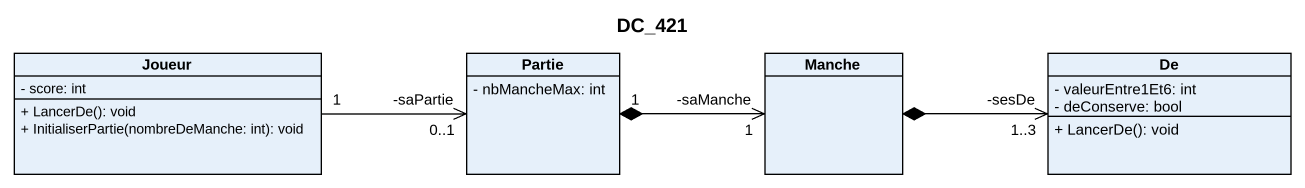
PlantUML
@startuml
title DC_421
hide circle
hide empty members
skinparam classAttributeIconSize 0
class Joueur {
  - score: int
  + LancerDe(): void
  + InitialiserPartie(nombreDeManche: int): void
}
class Partie {
  - nbMancheMax: int
}
class Manche
class De {
  - valeurEntre1Et6: int
  - deConserve: bool
  + LancerDe(): void
}
Joueur "1" -right-> "-saPartie\n0..1" Partie
Manche "-saManche\n1" <-left-* "1" Partie
De "-sesDe\n1..3" <-left-* Manche
@enduml
